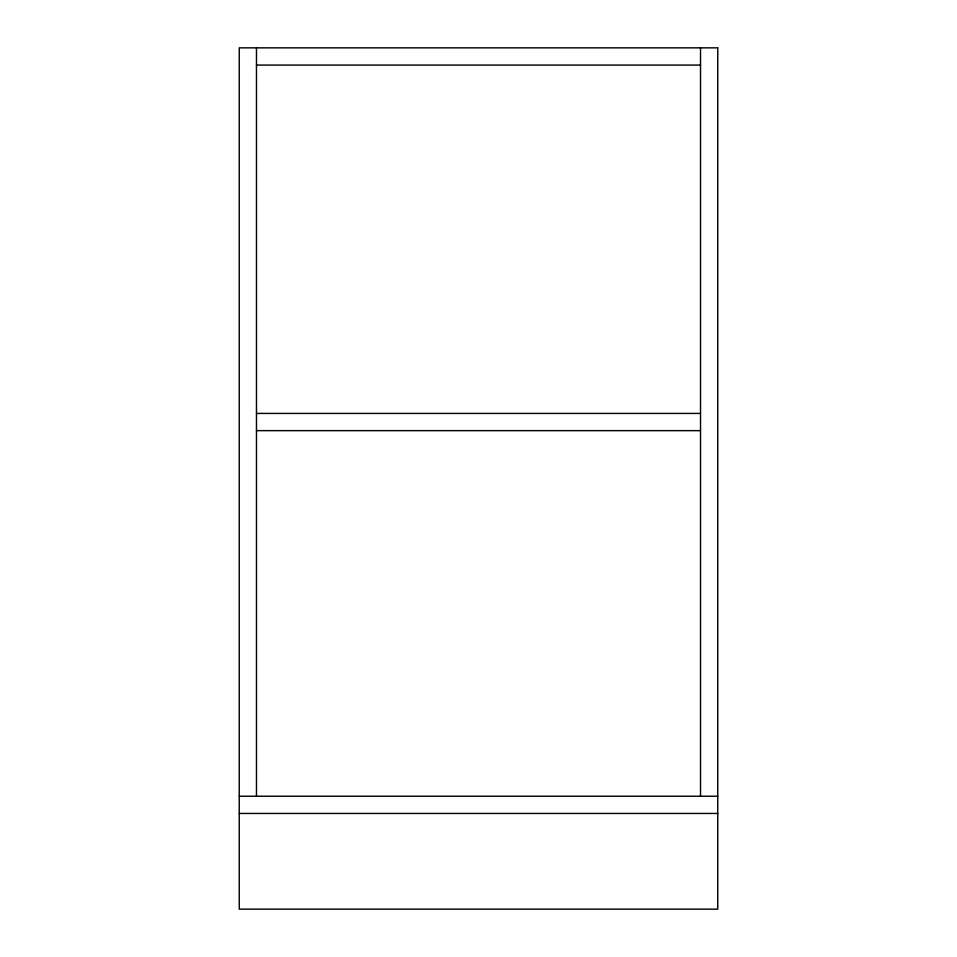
<?xml version="1.0" encoding="UTF-8"?>
<svg xmlns="http://www.w3.org/2000/svg" width="957" height="957" viewBox="0 0 957 957"><rect width="100%" height="100%" fill="white"/><g stroke="black" fill="none" stroke-linecap="round" stroke-linejoin="round"><path stroke-width="1.44" d="M256.476 65.076L700.524 65.076M256.476 413.424L700.524 413.424M256.476 430.65L700.524 430.65M239.25 796.224L717.75 796.224M239.25 813.45L717.75 813.45M700.524 47.85L700.524 796.224M256.476 47.85L256.476 796.224M717.75 47.85L239.25 47.85L239.25 909.15L717.75 909.15L717.75 47.85"/></g></svg>
